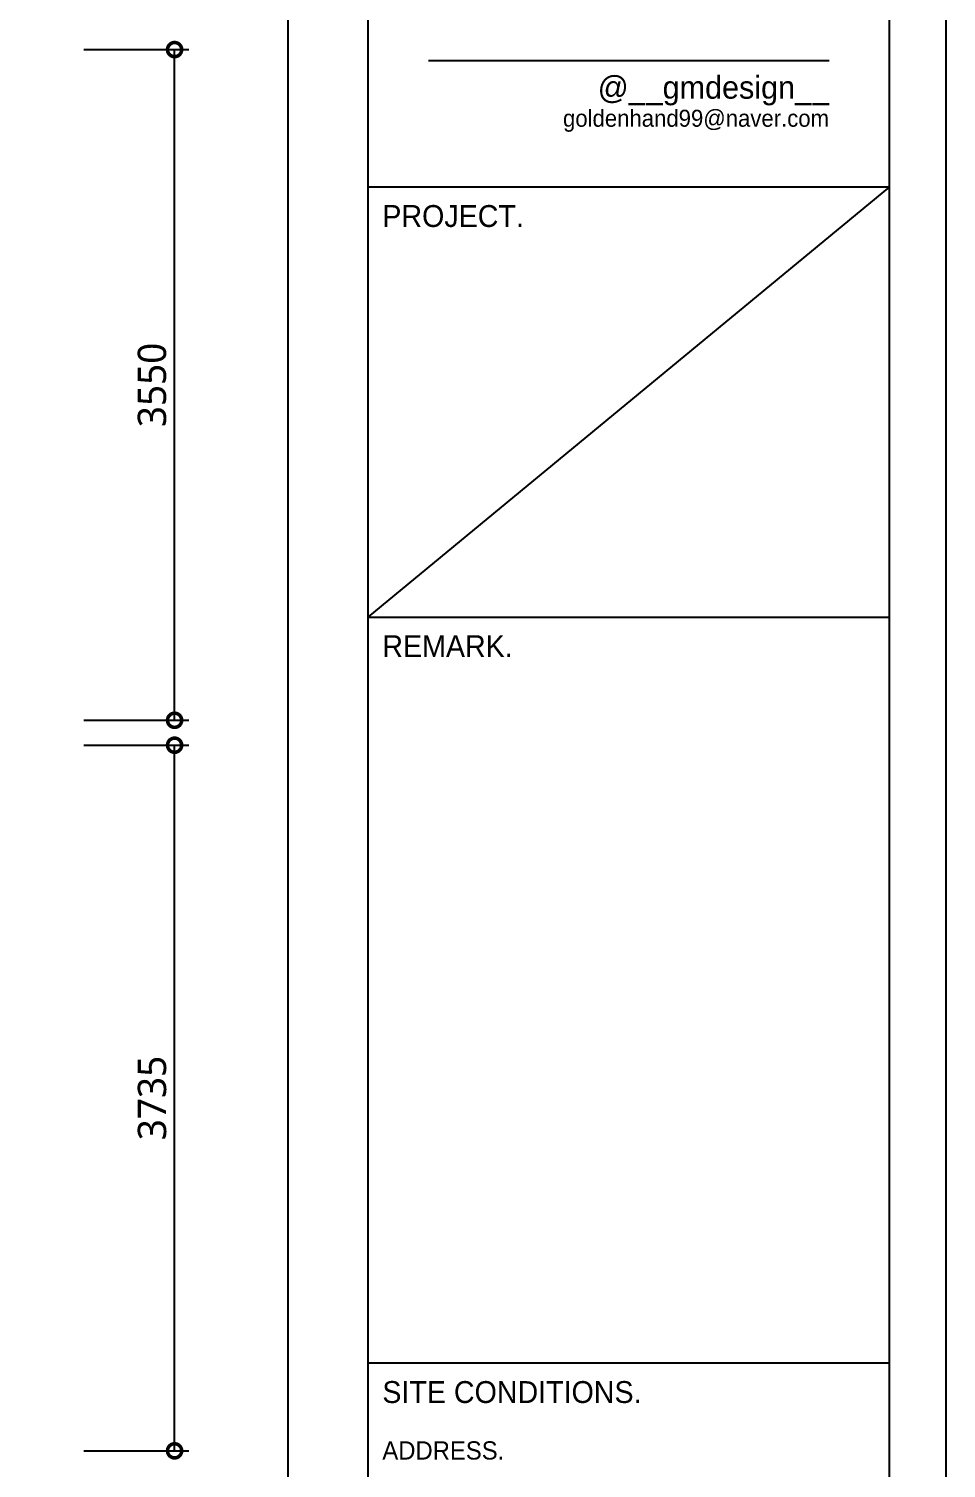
# Model space of a CAD drawing. Header units: millimetres. Extents: x 217202 to 745838, y -6815 to 171372.
# Drawn here: x 402120 to 406978, y 86697 to 94316 of the extents above; entities that cross this region are included whole.
import ezdxf
from ezdxf.enums import TextEntityAlignment as Align

# ---------------------------------------------------------------- set-up
doc = ezdxf.new("R2010")
doc.units = ezdxf.units.MM
doc.header["$PDMODE"] = 3
doc.layers.get('DEFPOINTS').update_dxf_attribs({"color": 248})
for name, color, linetype in [('07-DIM', 5, 'Continuous'), ('F-SYM', 7, 'Continuous'), ('FORM(YOURNAME)-11', 1, 'Continuous')]:
    doc.layers.add(name, color=color, linetype=linetype)
doc.styles.add('HY울릉도L', font='NanumBarunGothic.ttf')
doc.styles.add('YOURNAME', font='HY울릉도M.TTF')
doc.dimstyles.new('60', dxfattribs={"dimscale": 60, "dimtxt": 2.5, "dimasz": 2.5, "dimexe": 1.25, "dimexo": 2, "dimtad": 1, "dimdec": 0, "dimtxsty": 'HY울릉도L', "dimblk": 'DOTSMALL', "dimcen": 2.5, "dimclrd": 1, "dimclre": 1, "dimclrt": 2, "dimadec": 0, "dimazin": 0, "dimtfac": 1, "dimtdec": 0, "dimtix": 1, "dimtmove": 0, "dimatfit": 3, "dimldrblk": 'DOTSMALL', "dimfxl": 1.25, "dimarcsym": 0})

# ---------------------------------------------------------------- blocks, each defined once
blk = doc.blocks.new('FORM-PLAN')
at = {"layer": 'DEFPOINTS', "color": 158}
for p, q in [((1346, 54915), (1346, -2085)), ((10556, 41093), (1346, 33504))]:
    blk.add_line(p, q, dxfattribs=at)
for points in [[(-71444, -2285), (10556, -2285), (10556, 55115), (-71444, 55115)], [(-69444, 53115), (-64, 53115), (-64, 1215), (-69444, 1215)]]:
    blk.add_lwpolyline(points, close=True, dxfattribs=at)
at = {"layer": 'FORM(YOURNAME)-11', "color": 251}
blk.add_line((2415, 43323), (9487, 43323), dxfattribs=at)
at = {"layer": 'FORM(YOURNAME)-11', "color": 14}
for p, q in [((1346, 41093), (10556, 41093)), ((1346, 33504), (10556, 33504)), ((1346, 20344), (10556, 20344))]:
    blk.add_line(p, q, dxfattribs=at)
at = {"layer": 'FORM(YOURNAME)-11', "color": 250}
blk.add_lwpolyline([(-72444, -3285), (11556, -3285), (11556, 56115), (-72444, 56115)], close=True, dxfattribs=at)
at = {"layer": 'FORM(YOURNAME)-11', "color": 14, "style": 'YOURNAME'}
for s, height, width, p in [('@__gmdesign__', 400, 1.03, (9487, 42649)), ('goldenhand99@naver.com', 300, 0.995, (9487, 42154))]:
    blk.add_text(s, height=height, dxfattribs=dict(at, width=width)).set_placement(p, align=Align.RIGHT)
for s, height, p in [('PROJECT.', 386.1, (1603, 40579)), ('REMARK.', 386.1, (1603, 32989)), ('SITE CONDITIONS.', 386.14, (1603, 19829))]:
    blk.add_text(s, height=height, dxfattribs=at).set_placement(p, align=Align.MIDDLE_LEFT)
at = {"layer": 'FORM(YOURNAME)-11', "color": 251, "style": 'YOURNAME'}
blk.add_text('ADDRESS.', height=321.8, dxfattribs=at).set_placement((1603, 18799), align=Align.MIDDLE_LEFT)
at = {"layer": 'FORM(YOURNAME)-11', "color": 3, "style": 'YOURNAME'}
for tag, height, p in [('1', 450, (9905, 18188)), ('2', 450, (9905, 17544)), ('3', 450, (9905, 16257)), ('4', 450, (9905, 14326)), ('5', 515, (9905, 12009)), ('6', 515, (9905, 9757)), ('7', 515, (9905, 7504)), ('8', 515, (9905, 5252)), ('9', 515, (9905, 2999)), ('10', 515, (5655, 811)), ('11', 515, (9905, 747)), ('12', 515, (5655, -1441)), ('13', 515, (9905, -1441))]:
    blk.add_attdef(tag, text='', height=height, dxfattribs=at).set_placement(p, align=Align.MIDDLE_RIGHT)
blk = doc.blocks.new('_DOTSMALL')
at = {"color": 0, "linetype": 'ByBlock', "const_width": 0.5}
blk.add_lwpolyline([(-0.0625, 0, 1), (0.0625, 0, 1)], format="xyb", close=True, dxfattribs=at)
blk = doc.blocks.new('*D268')
at = {"layer": '07-DIM', "color": 1, "lineweight": -2, "transparency": 16777216}
for p, q in [((402412, 90523.6), (402967, 90523.6)), ((402892, 86788.6), (402892, 90523.6)), ((402412, 86788.6), (402967, 86788.6))]:
    blk.add_line(p, q, dxfattribs=at)
at = {"layer": 'DEFPOINTS', "color": 0, "transparency": 16777216}
for p in [(402292, 90523.6), (402892, 90523.6), (402292, 86788.6)]:
    blk.add_point(p, dxfattribs=at)
at = {"layer": '07-DIM', "color": 1, "lineweight": -2, "transparency": 16777216, "xscale": 150, "yscale": 150, "zscale": 150}
for p, rotation in [((402892, 90523.6), 90), ((402892, 86788.6), 270)]:
    blk.add_blockref('_DOTSMALL', p, dxfattribs=dict(at, rotation=rotation))
at = {"layer": '07-DIM', "color": 2, "transparency": 16777216, "insert": (402773.2, 88656.1), "char_height": 150, "attachment_point": 5, "rotation": 90, "style": 'HY울릉도L'}
blk.add_mtext('3735', dxfattribs=at)
blk = doc.blocks.new('*D269')
at = {"layer": '07-DIM', "color": 1, "lineweight": -2, "transparency": 16777216}
for p, q in [((402412, 94205.6), (402967, 94205.6)), ((402892, 90655.6), (402892, 94205.6)), ((402412, 90655.6), (402967, 90655.6))]:
    blk.add_line(p, q, dxfattribs=at)
at = {"layer": 'DEFPOINTS', "color": 0, "transparency": 16777216}
for p in [(402292, 94205.6), (402892, 94205.6), (402292, 90655.6)]:
    blk.add_point(p, dxfattribs=at)
at = {"layer": '07-DIM', "color": 1, "lineweight": -2, "transparency": 16777216, "xscale": 150, "yscale": 150, "zscale": 150}
for p, rotation in [((402892, 94205.6), 90), ((402892, 90655.6), 270)]:
    blk.add_blockref('_DOTSMALL', p, dxfattribs=dict(at, rotation=rotation))
at = {"layer": '07-DIM', "color": 2, "transparency": 16777216, "insert": (402772.9, 92430.6), "char_height": 150, "attachment_point": 5, "rotation": 90, "style": 'HY울릉도L'}
blk.add_mtext('3550', dxfattribs=at)

msp = doc.modelspace()

# ---------------------------------------------------------------- block references
at = {"layer": 'F-SYM', "xscale": 0.3, "yscale": 0.3, "zscale": 0.3}
msp.add_blockref('FORM-PLAN', (403511.2, 81151), dxfattribs=at)

# ---------------------------------------------------------------- dimensions: what is measured, and where the dimension line sits
at = {"layer": '07-DIM'}
for base, p1, p2, picture, middle in [((402892, 94205.6), (402292, 90655.6), (402292, 94205.6), '*D269', (402772.9, 92430.6)), ((402892, 90523.6), (402292, 86788.6), (402292, 90523.6), '*D268', (402773.2, 88656.1))]:
    dim = msp.add_linear_dim(base=base, p1=p1, p2=p2, angle=90, dimstyle='60', dxfattribs=at)
    dim.commit()
    dim.dimension.update_dxf_attribs({"geometry": picture, "text_midpoint": middle})

doc.saveas('drawing.dxf')
